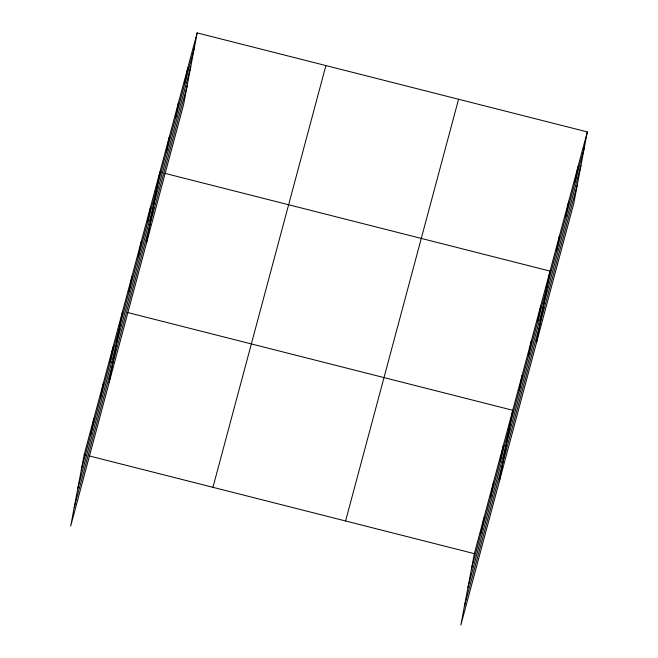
<?xml version="1.0" encoding="UTF-8"?>
<svg xmlns="http://www.w3.org/2000/svg" width="658" height="658" viewBox="0 0 658 658"><rect width="100%" height="100%" fill="white"/><g stroke="black" fill="none" stroke-linecap="round" stroke-linejoin="round"><path stroke-width="0.99" d="M197.153 32.9L84.191 454.637L70.694 526.079L183.656 104.334L197.153 32.9L587.306 131.921L573.809 203.363L460.847 625.1L474.344 553.666L587.306 131.921M90.903 434.074L93.79 418.792M100.51 398.23L103.396 382.94M110.108 362.377L112.995 347.095M109.096 382.685L122.602 311.25M129.026 291.741L131.921 276.45M138.353 256.949L141.24 241.659M147.672 222.149L150.559 206.867M146.38 243.509L159.878 172.075L161.827 172.569M166.309 152.566L169.196 137.283M175.628 117.774L178.515 102.483M184.947 82.982L187.834 67.692M481.056 533.103L483.943 517.813M490.662 497.251L493.549 481.969M500.261 461.406L503.148 446.116M499.257 481.705L512.755 410.271L127.471 312.484M519.187 390.762L522.074 375.479M528.506 355.97L531.393 340.688M537.825 321.178L540.712 305.888M536.533 342.538L550.03 271.096L164.755 173.309M556.462 251.586L559.349 236.304M565.781 216.795L568.668 201.512M575.1 182.003L577.987 166.721M81.304 469.927L194.266 48.182M77.8 488.458L190.762 66.713M74.198 507.548L187.16 85.803M212.945 487.315L325.907 65.578M345.59 520.988L458.56 99.243M471.457 568.948L584.419 147.211M467.953 587.479L580.915 165.742M464.351 606.569L577.313 184.832M84.191 454.637L86.14 455.13M89.069 455.879L474.344 553.666"/></g></svg>
